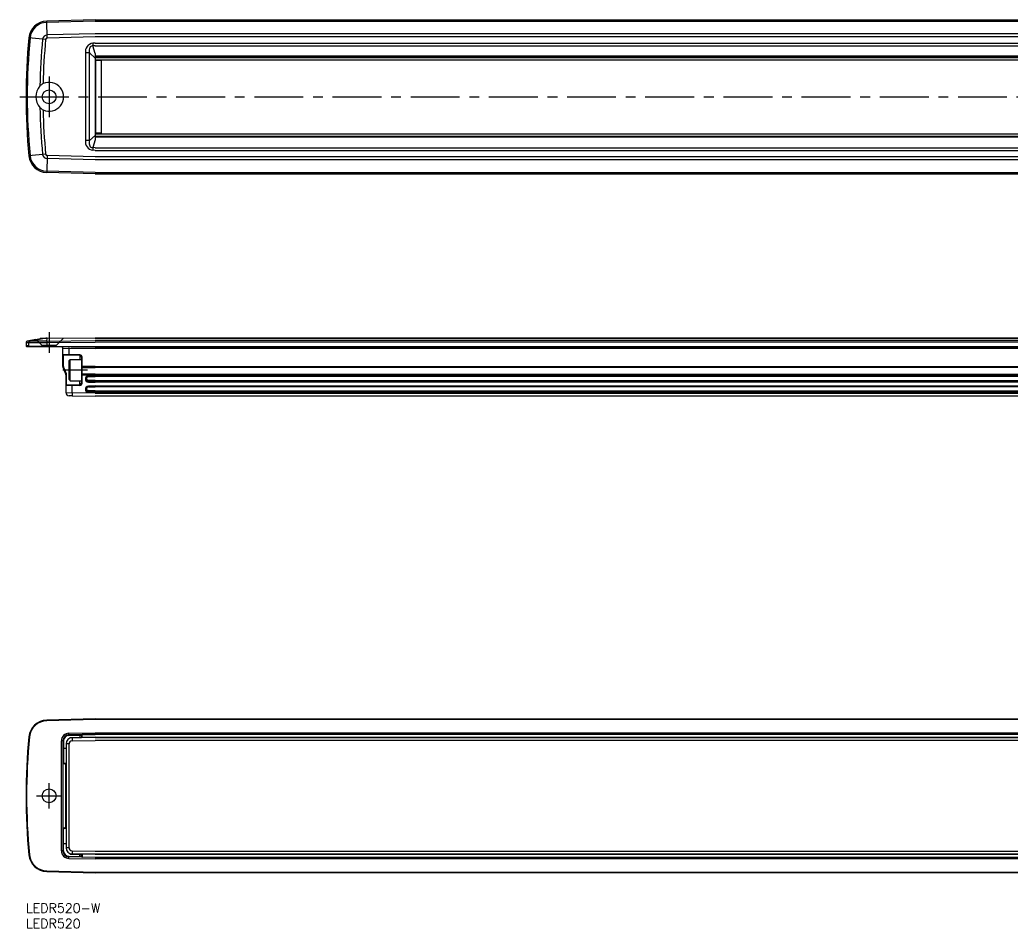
# Model space of a CAD drawing. Extents: x -2 to 643, y -8 to 287.
# Drawn here: x -2 to 320.4, y -8 to 287.2 of the extents above; entities that cross this region are included whole.
import ezdxf

# ---------------------------------------------------------------- set-up
doc = ezdxf.new("R2010")
doc.units = 0
doc.header["$LTSCALE"] = 0.5
doc.linetypes.add('CENTER', pattern=[50.8, 31.75, -6.35, 6.35, -6.35])
doc.linetypes.add('DASHED', pattern=[19.05, 12.7, -6.35])
for name, color, linetype in [('MSM_CENTER', 1, 'CENTER'), ('MSM_CONTINUOUS', 7, 'CONTINUOUS'), ('MSM_DASHED', 4, 'DASHED'), ('MSM_PART_NUMBER', 7, 'CONTINUOUS')]:
    doc.layers.add(name, color=color, linetype=linetype)
doc.styles.get("Standard").update_dxf_attribs({"font": 'txt.shx', "height": 3, "bigfont": 'bigfont.shx'})

# ---------------------------------------------------------------- blocks, each defined once
blk = doc.blocks.new('*U34')
at = {"layer": 'MSM_PART_NUMBER'}
blk.add_text('LEDR520-W', height=3, dxfattribs=at).set_placement((0, -3))
blk = doc.blocks.new('*U35')
at = {"layer": 'MSM_PART_NUMBER'}
blk.add_text('LEDR520', height=3, dxfattribs=at).set_placement((0, -8))

msp = doc.modelspace()

# ---------------------------------------------------------------- linework, layer by layer
at = {"layer": 'MSM_CENTER'}
for p, q in [((7.5, 268.74), (7.5, 255.59)), ((-2, 262.16), (537, 262.16)), ((7.5, 185.71), (7.5, 178.97)), ((20, 173.34), (12, 173.34)), ((7.5, 30.9), (7.5, 39.1)), ((3.4, 35), (11.6, 35))]:
    msp.add_line(p, q, dxfattribs=at)
at = {"layer": 'MSM_CONTINUOUS'}
for p, q in [((22.5, 287.16), (6.74, 286.75)), ((22.5, 287.16), (512.5, 287.16)), ((6.88, 281.26), (6.74, 286.75)), ((22.5, 286.76), (6.75, 286.35)), ((22.5, 286.76), (512.5, 286.76)), ((6.39, 280.8), (0.92, 281.33)), ((22.5, 282.65), (6.85, 282.24)), ((22.5, 281.67), (6.88, 281.26)), ((512.5, 282.65), (22.5, 282.65)), ((512.5, 281.67), (22.5, 281.67)), ((22.5, 279.6), (21.67, 279.55)), ((22.52, 278.73), (21.71, 278.69)), ((22.5, 276.19), (21.71, 278.69)), ((22.5, 279.6), (512.5, 279.6)), ((22.52, 278.73), (512.48, 278.73)), ((20.66, 276.41), (19.31, 276.41)), ((19.31, 276.41), (19.31, 247.92)), ((20.66, 276.41), (22.5, 274.76)), ((20.66, 247.92), (20.66, 276.41)), ((22.5, 276.19), (22.5, 248.14)), ((512.5, 275.33), (22.5, 275.33)), ((22.5, 275.17), (512.5, 275.17)), ((512.5, 275.07), (22.5, 275.07)), ((22.5, 274.96), (512.5, 274.96)), ((22.6, 274.16), (512.4, 274.16)), ((24.5, 273.96), (22.5, 273.96)), ((22.61, 273.96), (22.61, 250.36)), ((24.52, 250.36), (24.52, 273.96)), ((20.66, 247.92), (22.5, 249.57)), ((24.5, 250.36), (22.5, 250.36)), ((22.5, 249.36), (512.5, 249.36)), ((512.5, 249.26), (22.5, 249.26)), ((22.5, 249.16), (512.5, 249.16)), ((512.5, 249), (22.5, 249)), ((22.6, 250.16), (512.4, 250.16)), ((20.66, 247.92), (19.31, 247.92)), ((22.5, 248.14), (21.71, 245.63)), ((22.52, 245.59), (21.71, 245.63)), ((22.52, 245.59), (512.48, 245.59)), ((6.39, 243.52), (0.92, 243)), ((6.88, 243.07), (6.74, 237.57)), ((22.5, 241.68), (6.85, 242.09)), ((22.5, 242.66), (6.88, 243.07)), ((22.5, 244.73), (21.67, 244.77)), ((22.5, 244.73), (512.5, 244.73)), ((512.5, 242.66), (22.5, 242.66)), ((512.5, 241.68), (22.5, 241.68)), ((22.5, 237.16), (6.74, 237.57)), ((22.5, 237.56), (6.75, 237.98)), ((22.5, 237.56), (512.5, 237.56)), ((22.5, 237.16), (512.5, 237.16)), ((6.88, 183.7), (22.5, 183.84)), ((22.5, 183.84), (512.5, 183.84)), ((0, 182.27), (0.92, 182.28)), ((0, 182.27), (0, 181.23)), ((0.92, 181.22), (0, 181.23)), ((0.2, 181.03), (1.12, 181.02)), ((3.2, 183.32), (0.4, 182.76)), ((1.32, 182.77), (0.4, 182.76)), ((0.92, 182.28), (6.74, 182.29)), ((0.92, 181.22), (0.92, 182.28)), ((0.92, 181.22), (6.74, 181.17)), ((1.12, 181.02), (6.74, 180.97)), ((1.32, 182.77), (5.43, 183.6)), ((6.75, 182.78), (1.32, 182.77)), ((3.2, 183.32), (4.56, 183.59)), ((4.56, 183.59), (5.28, 183.67)), ((6.85, 183.6), (4.56, 183.59)), ((5.28, 183.67), (6.39, 183.69)), ((6.88, 183.7), (6.39, 183.69)), ((6.74, 182.29), (22.5, 182.43)), ((6.74, 182.29), (6.74, 182.29)), ((6.74, 182.29), (6.74, 181.17)), ((6.74, 181.17), (22.5, 181.04)), ((6.74, 180.97), (22.5, 180.84)), ((6.75, 182.78), (6.85, 183.6)), ((6.75, 182.78), (22.5, 182.92)), ((22.5, 183.74), (6.85, 183.6)), ((6.85, 183.6), (6.88, 183.7)), ((22.5, 183.74), (512.5, 183.74)), ((512.49, 182.92), (22.5, 182.92)), ((512.5, 182.43), (22.5, 182.43)), ((22.5, 181.04), (512.5, 181.04)), ((512.5, 180.84), (22.5, 180.84)), ((12, 174.53), (12, 180.43)), ((12, 180.43), (22.51, 180.34)), ((17.52, 178.29), (12, 178.44)), ((17.51, 178.1), (12.19, 178.24)), ((12.2, 174.48), (12.2, 178.24)), ((13.97, 178.39), (13.97, 180.41)), ((17.51, 178.1), (17.51, 176.84)), ((18, 177.6), (18, 169.07)), ((18.2, 177.6), (18, 177.6)), ((18.2, 169.07), (18.2, 177.6)), ((512.49, 180.34), (22.51, 180.34)), ((12.93, 172.02), (12.07, 174.16)), ((13.11, 172.14), (12.25, 174.2)), ((14.4, 176.84), (14, 176.44)), ((14, 170.24), (14, 176.44)), ((14.4, 169.84), (14.4, 176.84)), ((14.4, 176.84), (18, 176.84)), ((22.5, 174.53), (18.2, 174.54)), ((18.2, 174.17), (22.51, 174.16)), ((22.5, 174.53), (512.51, 174.53)), ((512.49, 174.16), (22.51, 174.16)), ((13, 166.01), (13, 171.64)), ((13.2, 168.46), (13.2, 171.71)), ((22.49, 172.02), (18.2, 172.03)), ((22.51, 171.64), (18.2, 171.66)), ((22.49, 171.54), (20.29, 171.48)), ((22.5, 171.34), (20.3, 171.28)), ((20.3, 171.24), (22.5, 171.29)), ((22.49, 172.02), (512.51, 172.02)), ((22.49, 171.54), (512.51, 171.54)), ((22.5, 171.34), (512.5, 171.34)), ((512.5, 171.29), (22.5, 171.29)), ((22.51, 171.64), (512.49, 171.64)), ((17.52, 168.38), (13, 168.26)), ((17.51, 168.57), (13.2, 168.46)), ((14, 170.24), (14.4, 169.84)), ((14.4, 169.84), (18, 169.84)), ((14.97, 165.97), (14.97, 168.31)), ((17.51, 168.57), (17.51, 169.84)), ((18, 169.07), (18.2, 169.07)), ((20.29, 169.84), (22.49, 169.79)), ((20.29, 169.69), (20.3, 169.64)), ((20.29, 169.44), (22.49, 169.39)), ((22.49, 168.2), (20.29, 168.15)), ((22.5, 169.94), (20.3, 170)), ((20.3, 169.64), (22.5, 169.59)), ((22.5, 168), (20.3, 167.95)), ((20.3, 167.9), (22.5, 167.96)), ((512.51, 169.79), (22.49, 169.79)), ((512.51, 169.39), (22.49, 169.39)), ((22.49, 168.2), (512.51, 168.2)), ((22.5, 169.94), (512.5, 169.94)), ((512.5, 169.59), (22.5, 169.59)), ((22.5, 168), (512.5, 168)), ((512.5, 167.96), (22.5, 167.96)), ((22.49, 165.84), (13, 166.01)), ((14.97, 164.97), (13.99, 164.98)), ((14.97, 164.97), (22.5, 164.84)), ((20.29, 166.51), (22.49, 166.45)), ((20.29, 166.35), (20.3, 166.31)), ((20.29, 166.11), (22.49, 166.05)), ((22.5, 166.61), (20.3, 166.67)), ((20.3, 166.31), (22.5, 166.25)), ((512.51, 166.45), (22.49, 166.45)), ((512.51, 166.05), (22.49, 166.05)), ((22.49, 165.84), (512.51, 165.84)), ((22.5, 166.61), (512.5, 166.61)), ((512.5, 166.25), (22.5, 166.25)), ((512.5, 164.84), (22.5, 164.84)), ((22.5, 60), (6.74, 59.59)), ((22.5, 59.8), (6.74, 59.39)), ((22.5, 60), (512.5, 60)), ((512.5, 59.8), (22.5, 59.8)), ((13.96, 55.35), (22.5, 55.5)), ((22.5, 55), (13.97, 54.85)), ((18.2, 54.85), (22.5, 54.93)), ((18.2, 54), (18.2, 54.92)), ((22.5, 55.5), (512.5, 55.5)), ((22.5, 55), (512.5, 55)), ((512.5, 54.93), (22.5, 54.93)), ((12.19, 52.85), (11.5, 52.85)), ((11.5, 17.15), (11.5, 52.85)), ((12, 52.85), (12, 17.15)), ((12.19, 52.85), (12.19, 45.73)), ((13.98, 51.87), (13, 51.87)), ((13, 51.87), (13, 18.13)), ((13.96, 54.65), (17.51, 54.71)), ((13.98, 18.13), (13.98, 51.87)), ((14.4, 54), (14, 53.6)), ((14.4, 54), (18, 54)), ((14.4, 53.78), (14.4, 54)), ((22.5, 54), (14.97, 53.87)), ((14.97, 52.87), (22.49, 53)), ((17.51, 54.71), (17.51, 54)), ((18, 54.72), (18, 53.92)), ((22.5, 54.07), (18.2, 54)), ((512.51, 53), (22.49, 53)), ((22.5, 54.07), (512.5, 54.07)), ((22.5, 54), (512.5, 54)), ((12, 50.5), (13, 50.5)), ((12.07, 24.52), (12.07, 45.48)), ((12.93, 24.42), (12.93, 45.58)), ((12.19, 17.15), (12.19, 24.27)), ((12, 19.5), (13, 19.5)), ((12.19, 17.15), (11.5, 17.15)), ((13.98, 18.13), (13, 18.13)), ((14.4, 16), (14, 16.4)), ((14.4, 16.22), (14.4, 16)), ((14.97, 17.13), (22.49, 17)), ((22.5, 16), (14.97, 16.13)), ((22.49, 17), (512.51, 17)), ((13.96, 15.35), (17.51, 15.29)), ((13.96, 14.65), (22.5, 14.5)), ((22.5, 15), (13.97, 15.15)), ((14.4, 16), (18, 16)), ((17.51, 15.29), (17.51, 16)), ((18, 15.28), (18, 16.08)), ((22.5, 15.93), (18.2, 16)), ((18.2, 16), (18.2, 15.08)), ((18.2, 15.15), (22.5, 15.07)), ((512.5, 16), (22.5, 16)), ((512.5, 15.93), (22.5, 15.93)), ((22.5, 15.07), (512.5, 15.07)), ((512.5, 15), (22.5, 15)), ((512.5, 14.5), (22.5, 14.5)), ((6.74, 10.61), (22.5, 10.2)), ((6.74, 10.41), (22.5, 10)), ((22.5, 10.2), (512.5, 10.2)), ((512.5, 10), (22.5, 10))]:
    msp.add_line(p, q, dxfattribs=at)
for centre in [(7.5, 262.16), (7.5, 35)]:
    msp.add_circle(centre, 2.25, dxfattribs=at)
for centre, radius, start, end in [((6.89, 280.75), 6, 91.5, 174.5014), ((6.89, 280.75), 5.6, 91.5, 174.5014), ((200, 262.16), 200, 174.5014, 185.4986), ((200, 262.16), 199.6, 174.5014, 185.4986), ((200, 262.16), 195.49, 174.5014, 178.9713), ((6.89, 280.75), 1.49, 91.5, 174.5014), ((200, 262.16), 194.51, 174.5014, 178.7415), ((6.89, 280.75), 0.507, 91.5, 174.5014), ((22.04, 276.82), 2.76, 97.633, 188.682), ((23.08, 277.23), 2.55, 166.5813, 198.7593), ((21.9, 277.49), 1.35, 138.7549, 165.8192), ((21.61, 277.73), 0.966, 83.8349, 138.0701), ((584.25, 307.6), 563.28, 182.8544, 182.9421), ((22.6, 274.06), 0.1, 90, 180), ((21.25, 274.02), 1.36, 357.5298, 5.9626), ((24.32, 273.96), 0.2, 0.1473, 89.9999), ((8.53, 262.16), 5.31, 138.607, 221.393), ((7.49, 262.85), 4.08, 118.6052, 136.2732), ((7.5, 262.16), 4.7, 245.3551, 114.6449), ((200, 262.16), 195.49, 181.0287, 185.4986), ((7.49, 261.47), 4.08, 223.7268, 241.3948), ((200, 262.16), 194.51, 181.2585, 185.4986), ((22.6, 250.26), 0.1, 180, 270), ((21.25, 250.3), 1.36, 354.0374, 2.4702), ((24.32, 250.36), 0.2, 270.0001, 359.8527), ((22.04, 247.5), 2.76, 171.318, 262.367), ((23.08, 247.1), 2.55, 161.2407, 193.4187), ((21.9, 246.83), 1.35, 194.1808, 221.2451), ((21.61, 246.59), 0.966, 221.9299, 276.1651), ((584.25, 216.72), 563.28, 177.0579, 177.1456), ((6.89, 243.57), 6, 185.4986, 268.5), ((6.89, 243.57), 5.6, 185.4986, 268.5), ((6.89, 243.57), 1.49, 185.4986, 268.5), ((6.89, 243.57), 0.507, 185.4986, 268.5), ((0.5, 182.27), 0.5, 101.3407, 180), ((0.2, 181.23), 0.2, 180, 269.5), ((1.42, 182.28), 0.499, 101.5029, 180.1015), ((1.12, 181.22), 0.2, 179.8642, 269.3692), ((11.03, 132.83), 51.08, 95.2103, 96.2955), ((17.96, 182.31), 11.23, 177.5996, 180.1022), ((8.52, 181.17), 1.78, 179.7841, 186.2351), ((11.5, 180.43), 0.5, 359.9997, 89.5007), ((6.79, 180.6), 7.18, 358.534, 2.4969), ((12.2, 178.44), 0.2, 180, 268.5), ((16.83, 178.27), 2.87, 177.5019, 181.4981), ((20.38, 178.17), 2.87, 177.6047, 181.4981), ((17.5, 177.6), 0.5, 0, 88.5), ((17.5, 177.6), 0.695, 0.0024, 88.7948), ((12.98, 174.53), 0.983, 179.8431, 202.065), ((12.15, 174.72), 0.246, 232.3333, 280.534), ((12.1, 174.47), 0.309, 265.1808, 299.8768), ((12.96, 174.49), 0.762, 180.2876, 202.2629), ((18.04, 174.62), 0.0378, 184.8533, 236.376), ((18.04, 174.25), 0.0378, 184.8533, 236.376), ((18.13, 174.73), 0.184, 231.7673, 256.9786), ((18.13, 174.36), 0.184, 231.7673, 256.9786), ((18.23, 175.39), 0.843, 260.2741, 267.5054), ((18.23, 175.01), 0.843, 260.2741, 267.5054), ((13.16, 171.87), 0.277, 100.8858, 147.6489), ((12.02, 171.65), 0.983, 359.8431, 22.065), ((13.04, 171.64), 0.0391, 121.7642, 170.8554), ((13.11, 171.54), 0.166, 98.4655, 125.4753), ((13.2, 171.15), 0.561, 90.6168, 101.4563), ((12.09, 171.71), 1.11, 359.8643, 22.6084), ((18.05, 172.11), 0.0469, 190.3429, 232.1278), ((18.05, 171.74), 0.0469, 190.3429, 232.1278), ((18.13, 172.22), 0.185, 232.2885, 257.0301), ((18.13, 171.85), 0.185, 232.2885, 257.0301), ((18.25, 173.04), 1.01, 260.6869, 266.7045), ((18.25, 172.67), 1.01, 260.6869, 266.7045), ((20.31, 170.46), 1.02, 91.5325, 268.4675), ((20.28, 170.48), 0.783, 121.4811, 181.0066), ((20.31, 170.62), 0.618, 91.4912, 268.5085), ((20.29, 170.56), 0.719, 89.886, 125.7946), ((23.17, 171.5), 2.89, 180.5068, 184.4809), ((13.2, 168.26), 0.2, 91.5, 180.0273), ((17.83, 168.43), 2.87, 178.5019, 182.4981), ((17.5, 169.07), 0.5, 271.5, 0), ((20.38, 168.5), 2.87, 178.5019, 182.3953), ((17.5, 169.07), 0.695, 271.2052, 0), ((20.31, 167.13), 1.02, 91.5325, 268.4675), ((20.32, 170.46), 0.818, 180, 268.5), ((20.28, 167.14), 0.783, 121.4811, 181.0066), ((20.31, 167.29), 0.618, 91.4912, 268.5085), ((20.29, 167.23), 0.719, 89.886, 125.7946), ((21.58, 169.78), 1.29, 177.3145, 184.3037), ((22.06, 169.81), 1.77, 173.8076, 178.9256), ((23.16, 169.42), 2.87, 175.5035, 179.4984), ((23.17, 168.17), 2.89, 180.5068, 184.4809), ((14.02, 166), 1.01, 179.3486, 268.2031), ((29.49, 165.47), 14.53, 178.0148, 181.9852), ((20.32, 167.13), 0.818, 180, 268.5), ((21.58, 166.45), 1.29, 177.3145, 184.3037), ((22.06, 166.48), 1.77, 173.8076, 178.9256), ((23.16, 166.09), 2.87, 175.5035, 179.4984), ((6.89, 53.59), 6, 91.5, 174.5014), ((6.89, 53.59), 5.8, 91.5001, 174.5014), ((12.47, 59.59), 5.73, 180.0005, 181.9996), ((14, 52.85), 2.5, 90.994, 180.006), ((14, 52.85), 2, 91, 180), ((-0.36, 54.98), 14.33, 359.5003, 1.4997), ((15.88, 54.73), 1.91, 176.5052, 182.4949), ((19.43, 54.8), 1.91, 176.5052, 182.4949), ((18.2, 54.72), 0.2, 91, 180), ((18.19, 54.66), 0.193, 88.9044, 177.8455), ((200, 35), 200, 174.5014, 185.4986), ((199.98, 35), 199.78, 174.5008, 185.4992), ((6.74, 113.02), 59.15, 264.3571, 264.5491), ((13.99, 52.85), 1.8, 90.9989, 180.0012), ((15, 51.87), 2, 91, 180.0029), ((14.98, 51.87), 1, 90.9988, 179.9998), ((29.29, 53.37), 14.34, 178.0016, 181.9984), ((14.35, 194.26), 139.58, 271.2999, 271.4998), ((18.2, 53.79), 0.206, 91.6485, 140.2557), ((12.2, 45.54), 0.197, 90.682, 179.2091), ((12.04, 45.54), 0.0434, 182.7087, 218.7084), ((12.07, 45.57), 0.0811, 220.8423, 237.4612), ((12.14, 45.68), 0.212, 238.8796, 252.0887), ((12.28, 45.47), 0.207, 97.3713, 177.5993), ((12.41, 46.29), 0.877, 247.095, 306.0447), ((12.25, 45.74), 0.0519, 184.3993, 232.6383), ((12.3, 45.8), 0.13, 231.1089, 249.9325), ((12.57, 46.54), 0.918, 249.7239, 272.4631), ((12.62, 46.29), 0.672, 269.0759, 304.4176), ((13.16, 45.57), 0.231, 133.6436, 178.0727), ((12.04, 24.46), 0.0434, 141.2916, 177.2913), ((12.2, 24.46), 0.197, 180.7909, 269.318), ((12.07, 24.43), 0.0811, 122.5388, 139.1577), ((12.14, 24.32), 0.212, 107.9113, 121.1204), ((12.41, 23.71), 0.877, 53.9553, 112.905), ((12.28, 24.53), 0.207, 182.4007, 262.6287), ((12.25, 24.26), 0.0519, 127.3617, 175.6007), ((12.3, 24.2), 0.13, 110.0675, 128.8911), ((12.57, 23.46), 0.918, 87.5369, 110.2761), ((12.62, 23.71), 0.672, 55.5824, 90.9241), ((13.16, 24.43), 0.231, 181.9273, 226.3564), ((14, 17.15), 2.5, 179.994, 269.006), ((14, 17.15), 2, 180, 269), ((13.99, 17.15), 1.8, 179.9988, 269.0011), ((15, 18.13), 2, 179.9971, 269), ((14.98, 18.13), 1, 180.0002, 269.0012), ((29.29, 16.63), 14.34, 178.0016, 181.9984), ((6.74, -43.02), 59.15, 95.4509, 95.6429), ((6.89, 16.41), 6, 185.4986, 268.5), ((6.89, 16.41), 5.8, 185.4986, 268.4999), ((15.88, 15.27), 1.91, 177.5051, 183.4948), ((-0.36, 15.02), 14.33, 358.5003, 0.4997), ((14.35, -124.26), 139.58, 88.5002, 88.7001), ((19.43, 15.2), 1.91, 177.5051, 183.4948), ((18.19, 15.34), 0.193, 182.1545, 271.0956), ((18.2, 15.28), 0.2, 180, 269), ((18.2, 16.21), 0.206, 219.7443, 268.3515), ((12.47, 10.41), 5.73, 178.0004, 179.9995)]:
    msp.add_arc(centre, radius, start, end, dxfattribs=at)
at = {"layer": 'MSM_DASHED'}
for p, q in [((3.22, 183.33), (5.25, 181.3)), ((5.25, 180.99), (5.25, 181.3)), ((9.75, 181.3), (5.25, 181.3)), ((12.2, 183.75), (9.75, 181.3)), ((9.75, 180.95), (9.75, 181.3))]:
    msp.add_line(p, q, dxfattribs=at)

# ---------------------------------------------------------------- block references
at = {"layer": 'MSM_CONTINUOUS'}
for name in ['*U34', '*U35']:
    msp.add_blockref(name, (0, 0), dxfattribs=at)

doc.saveas('drawing.dxf')
